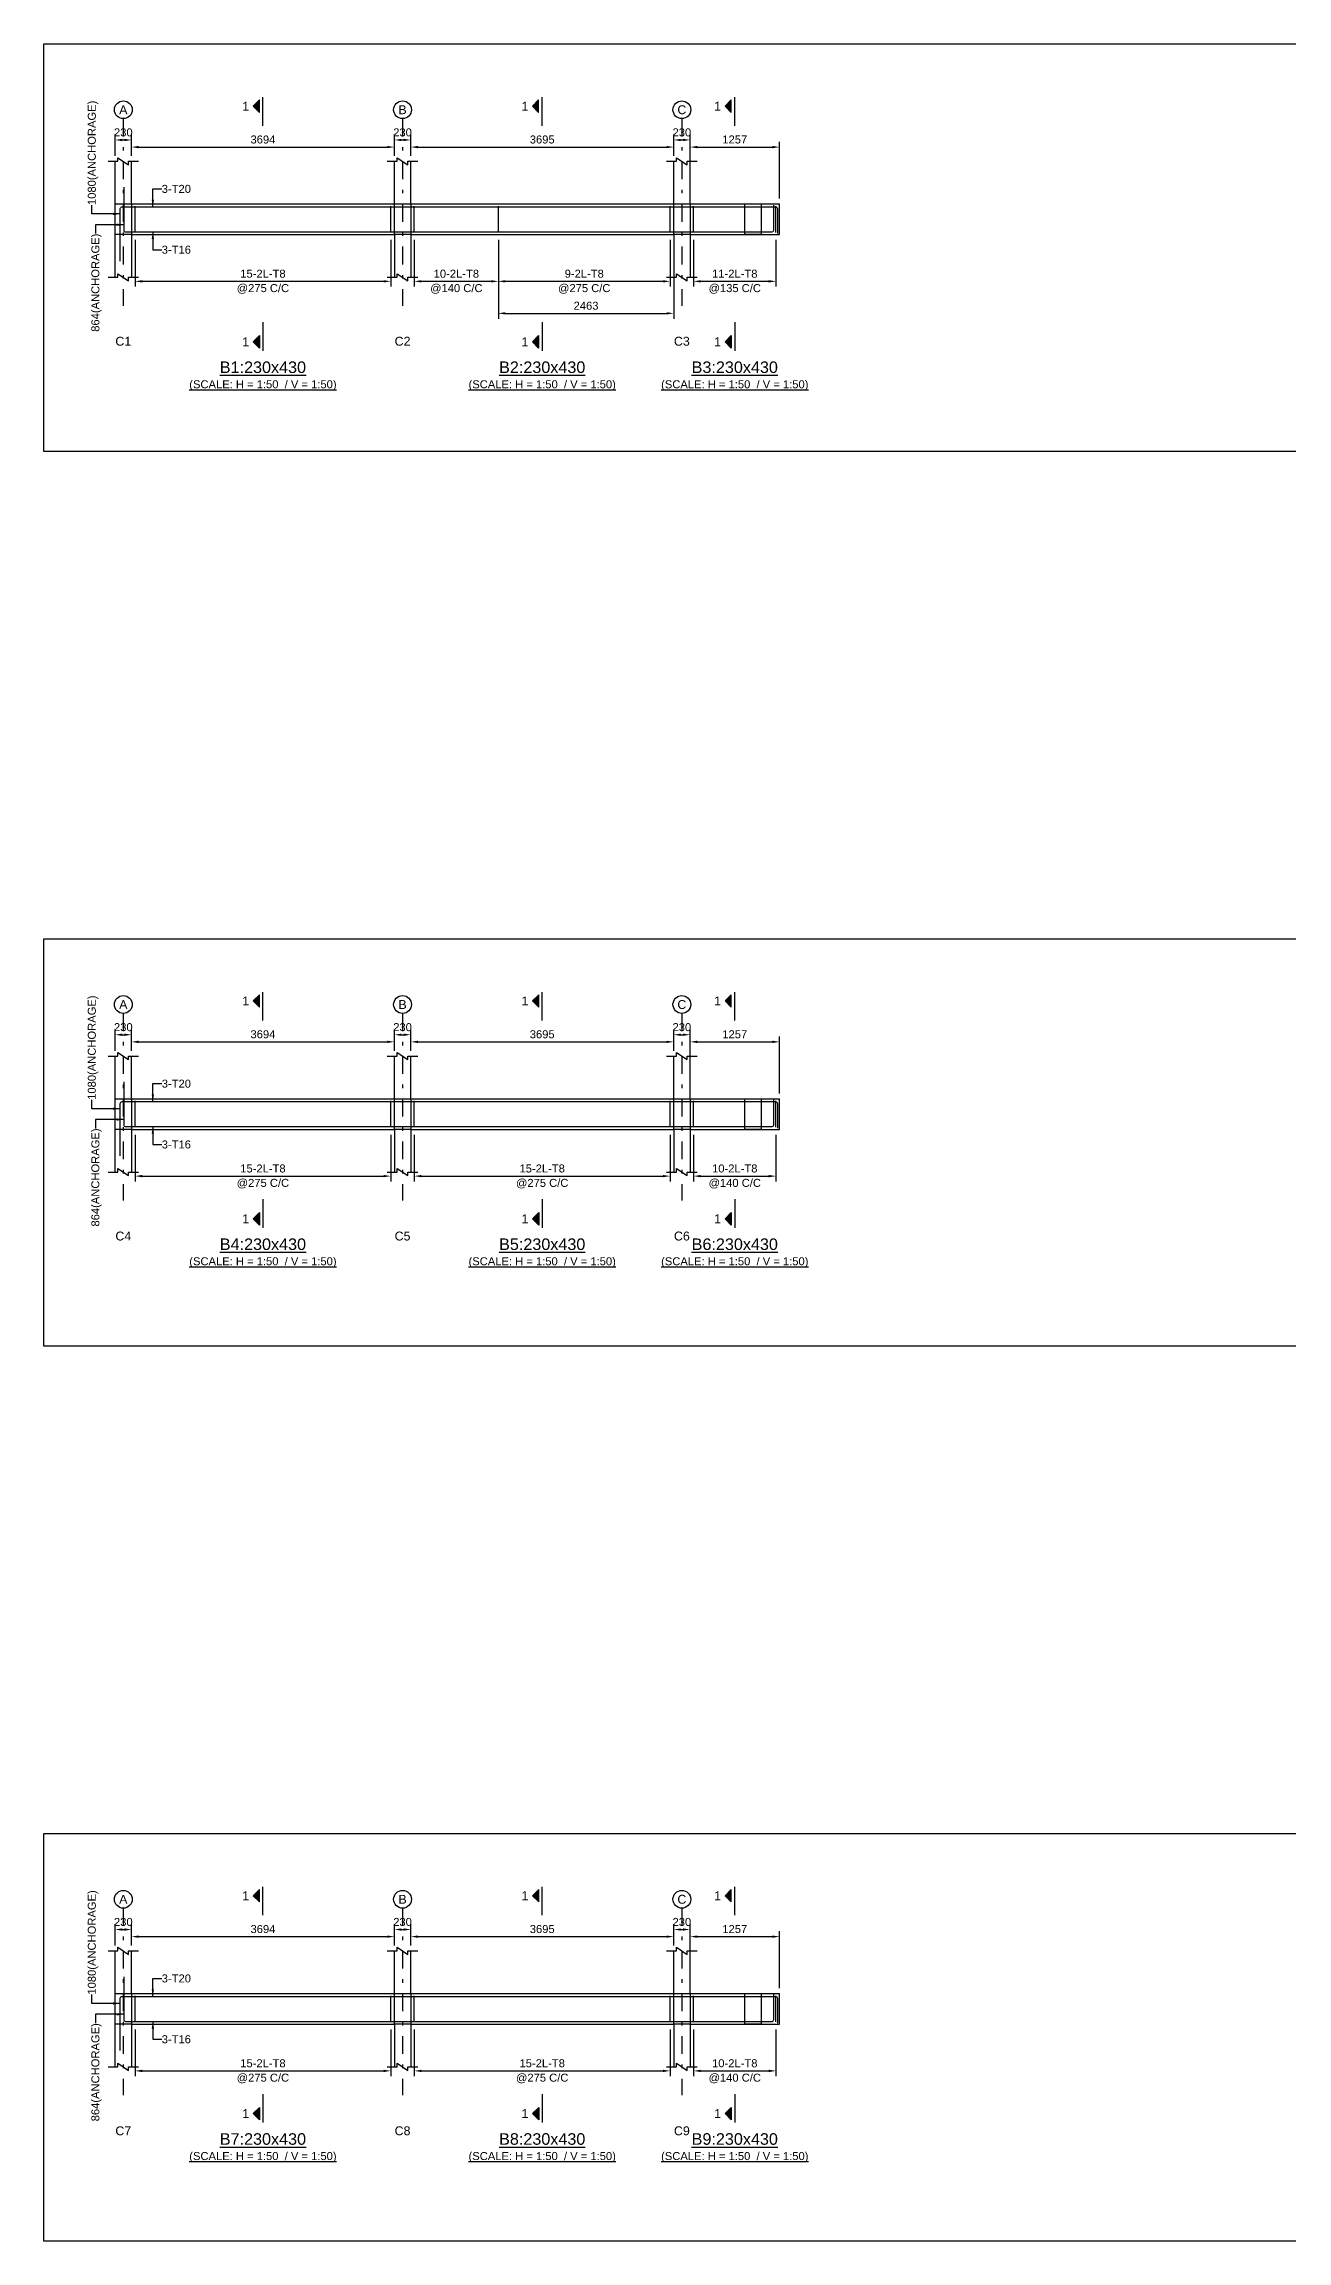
# Model space of a CAD drawing. Header units: inches. Extents: x -2000 to 93976, y -209440 to 3300.
# Drawn here: x -2000 to 32936, y -58480 to 3300 of the extents above; entities that cross this region are included whole.
import ezdxf
from ezdxf.enums import TextEntityAlignment as Align

# ---------------------------------------------------------------- set-up
doc = ezdxf.new("R2010")
doc.units = ezdxf.units.IN
doc.header["$LTSCALE"] = 1000
doc.header["$MEASUREMENT"] = 0
doc.linetypes.add('SCCenter', pattern=[1.2, 0.5, -0.3, 0.1, -0.3])
doc.linetypes.add('SCHidden', pattern=[0.2, 0.1, -0.1])
for name, color, linetype in [('Concrete Line', 2, 'Continuous'), ('Cut Line', 31, 'Continuous'), ('Dimension', 31, 'Continuous'), ('Grid', 8, 'Continuous'), ('Labels', 4, 'Continuous'), ('Labels_Support', 4, 'Continuous'), ('Link', 225, 'Continuous'), ('Reinforcement', 4, 'Continuous'), ('Schedule Border', 60, 'Continuous'), ('Section Mark', 5, 'Continuous'), ('Solid', 25, 'Continuous'), ('Text', 31, 'Continuous'), ('Text_Scale', 31, 'Continuous')]:
    doc.layers.add(name, color=color, linetype=linetype)
doc.styles.add('SC-SansSerif', font='SansSerif')
doc.styles.get("Standard").update_dxf_attribs({"font": 'txt.shx'})
doc.dimstyles.new('SCBBSDimStyl', dxfattribs={"dimtxt": 225, "dimasz": 200, "dimexe": 150, "dimexo": 150, "dimgap": 100, "dimtad": 1, "dimtoh": 1, "dimdec": 0, "dimzin": 0, "dimdsep": 46, "dimtxsty": 'SC-SansSerif', "dimcen": 0.09, "dimclrd": 8, "dimclre": 8, "dimclrt": 31, "dimadec": 0, "dimazin": 0, "dimtfac": 1, "dimtdec": 0, "dimtix": 1, "dimtofl": 0, "dimtmove": 0, "dimatfit": 3, "dimfxl": 1, "dimtolj": 1, "dimtzin": 0, "dimarcsym": 0})
doc.dimstyles.get("Standard").update_dxf_attribs({"dimtxt": 0.18, "dimasz": 200, "dimexe": 0.18, "dimexo": 0.0625, "dimgap": 0.09, "dimtad": 0, "dimtih": 1, "dimtoh": 1, "dimdec": 4, "dimzin": 0, "dimdsep": 46, "dimtxsty": 'Standard', "dimcen": 0.09, "dimadec": 0, "dimazin": 0, "dimtfac": 1, "dimtdec": 4, "dimtofl": 0, "dimtmove": 0, "dimatfit": 3, "dimfxl": 1, "dimtolj": 1, "dimtzin": 0, "dimarcsym": 0})

# ---------------------------------------------------------------- blocks, each defined once
blk = doc.blocks.new('*D0')
at = {"color": 8, "linetype": 'ByBlock', "lineweight": -2}
for p, q in [((560, -2210), (560, -3525)), ((7748, -2210), (7748, -3525)), ((760, -3375), (7548, -3375))]:
    blk.add_line(p, q, dxfattribs=at)
at = {"color": 8}
for points in [[(560, -3375), (760, -3342), (760, -3408)], [(7748, -3375), (7548, -3408), (7548, -3342)]]:
    blk.add_solid(points, dxfattribs=at)
at = {"layer": 'DEFPOINTS', "color": 31}
for p in [(560, -2060), (7748, -2060), (560, -3375)]:
    blk.add_point(p, dxfattribs=at)
at = {"color": 31, "char_height": 225, "attachment_point": 5, "style": 'SC-SansSerif'}
for s, insert in [('\\A1;15-2L-T8', (4154, -3162)), ('\\A1;@275 C/C', (4154, -3588))]:
    blk.add_mtext(s, dxfattribs=dict(at, insert=insert))
blk = doc.blocks.new('*D1')
at = {"color": 8, "linetype": 'ByBlock', "lineweight": -2}
for p, q in [((8408, -2210), (8408, -3525)), ((10771, -2210), (10771, -3525)), ((8608, -3375), (10571, -3375))]:
    blk.add_line(p, q, dxfattribs=at)
at = {"color": 8}
for points in [[(8408, -3375), (8608, -3342), (8608, -3408)], [(10771, -3375), (10571, -3408), (10571, -3342)]]:
    blk.add_solid(points, dxfattribs=at)
at = {"layer": 'DEFPOINTS', "color": 31}
for p in [(8408, -2060), (10771, -2060), (8408, -3375)]:
    blk.add_point(p, dxfattribs=at)
at = {"color": 31, "char_height": 225, "attachment_point": 5, "style": 'SC-SansSerif'}
for s, insert in [('\\A1;10-2L-T8', (9590, -3162)), ('\\A1;@140 C/C', (9590, -3588))]:
    blk.add_mtext(s, dxfattribs=dict(at, insert=insert))
blk = doc.blocks.new('*D2')
at = {"color": 8, "linetype": 'ByBlock', "lineweight": -2}
for p, q in [((10771, -2210), (10771, -3525)), ((15598, -2210), (15598, -3525)), ((10971, -3375), (15398, -3375))]:
    blk.add_line(p, q, dxfattribs=at)
at = {"color": 8}
for points in [[(10771, -3375), (10971, -3342), (10971, -3408)], [(15598, -3375), (15398, -3408), (15398, -3342)]]:
    blk.add_solid(points, dxfattribs=at)
at = {"layer": 'DEFPOINTS', "color": 31}
for p in [(10771, -2060), (15598, -2060), (10771, -3375)]:
    blk.add_point(p, dxfattribs=at)
at = {"color": 31, "char_height": 225, "attachment_point": 5, "style": 'SC-SansSerif'}
for s, insert in [('\\A1;9-2L-T8', (13185, -3162)), ('\\A1;@275 C/C', (13185, -3588))]:
    blk.add_mtext(s, dxfattribs=dict(at, insert=insert))
blk = doc.blocks.new('*D3')
at = {"color": 8, "linetype": 'ByBlock', "lineweight": -2}
for p, q in [((10771, -2210), (10771, -4425)), ((15698, -2210), (15698, -4425)), ((10971, -4275), (15498, -4275))]:
    blk.add_line(p, q, dxfattribs=at)
at = {"color": 8}
for points in [[(10771, -4275), (10971, -4242), (10971, -4308)], [(15698, -4275), (15498, -4308), (15498, -4242)]]:
    blk.add_solid(points, dxfattribs=at)
at = {"layer": 'DEFPOINTS', "color": 31}
for p in [(10771, -2060), (15698, -2060), (10771, -4275)]:
    blk.add_point(p, dxfattribs=at)
at = {"color": 31, "insert": (13235, -4062), "char_height": 225, "attachment_point": 5, "style": 'SC-SansSerif'}
blk.add_mtext('\\A1;2463', dxfattribs=at)
blk = doc.blocks.new('*D4')
at = {"color": 8, "linetype": 'ByBlock', "lineweight": -2}
for p, q in [((16258, -2210), (16258, -3525)), ((18572, -2210), (18572, -3525)), ((16458, -3375), (18372, -3375))]:
    blk.add_line(p, q, dxfattribs=at)
at = {"color": 8}
for points in [[(16258, -3375), (16458, -3342), (16458, -3408)], [(18572, -3375), (18372, -3408), (18372, -3342)]]:
    blk.add_solid(points, dxfattribs=at)
at = {"layer": 'DEFPOINTS', "color": 31}
for p in [(16258, -2060), (18572, -2060), (16258, -3375)]:
    blk.add_point(p, dxfattribs=at)
at = {"color": 31, "char_height": 225, "attachment_point": 5, "style": 'SC-SansSerif'}
for s, insert in [('\\A1;11-2L-T8', (17415, -3162)), ('\\A1;@135 C/C', (17415, -3588))]:
    blk.add_mtext(s, dxfattribs=dict(at, insert=insert))
blk = doc.blocks.new('*D11')
at = {"color": 8, "linetype": 'ByBlock', "lineweight": -2}
for p, q in [((460, 150), (460, 550)), ((660, 400), (7648, 400)), ((7848, 150), (7848, 550))]:
    blk.add_line(p, q, dxfattribs=at)
at = {"color": 8}
for points in [[(460, 400), (660, 433), (660, 367)], [(7848, 400), (7648, 367), (7648, 433)]]:
    blk.add_solid(points, dxfattribs=at)
at = {"layer": 'DEFPOINTS', "color": 31}
for p in [(460, 400), (460, 0), (7848, 0)]:
    blk.add_point(p, dxfattribs=at)
at = {"color": 31, "insert": (4154, 612), "char_height": 225, "attachment_point": 5, "style": 'SC-SansSerif'}
blk.add_mtext('\\A1;3694', dxfattribs=at)
blk = doc.blocks.new('*D12')
at = {"color": 8, "linetype": 'ByBlock', "lineweight": -2}
for p, q in [((8308, 150), (8308, 550)), ((8508, 400), (15498, 400)), ((15698, 150), (15698, 550))]:
    blk.add_line(p, q, dxfattribs=at)
at = {"color": 8}
for points in [[(8308, 400), (8508, 433), (8508, 367)], [(15698, 400), (15498, 367), (15498, 433)]]:
    blk.add_solid(points, dxfattribs=at)
at = {"layer": 'DEFPOINTS', "color": 31}
for p in [(8308, 400), (8308, 0), (15698, 0)]:
    blk.add_point(p, dxfattribs=at)
at = {"color": 31, "insert": (12003, 612), "char_height": 225, "attachment_point": 5, "style": 'SC-SansSerif'}
blk.add_mtext('\\A1;3695', dxfattribs=at)
blk = doc.blocks.new('*D13')
at = {"color": 8, "linetype": 'ByBlock', "lineweight": -2}
for p, q in [((16158, 150), (16158, 550)), ((16358, 400), (18472, 400)), ((18672, -1050), (18672, 550))]:
    blk.add_line(p, q, dxfattribs=at)
at = {"color": 8}
for points in [[(16158, 400), (16358, 433), (16358, 367)], [(18672, 400), (18472, 367), (18472, 433)]]:
    blk.add_solid(points, dxfattribs=at)
at = {"layer": 'DEFPOINTS', "color": 31}
for p in [(16158, 400), (16158, 0), (18672, -1200)]:
    blk.add_point(p, dxfattribs=at)
at = {"color": 31, "insert": (17415, 612), "char_height": 225, "attachment_point": 5, "style": 'SC-SansSerif'}
blk.add_mtext('\\A1;1257', dxfattribs=at)
blk = doc.blocks.new('*D14')
at = {"color": 8, "linetype": 'ByBlock', "lineweight": -2}
for p, q in [((0, 150), (0, 750)), ((460, 150), (460, 750)), ((200, 600), (260, 600))]:
    blk.add_line(p, q, dxfattribs=at)
at = {"color": 8}
for points in [[(0, 600), (200, 633), (200, 567)], [(460, 600), (260, 567), (260, 633)]]:
    blk.add_solid(points, dxfattribs=at)
at = {"layer": 'DEFPOINTS', "color": 31}
for p in [(0, 600), (0, 0), (460, 0)]:
    blk.add_point(p, dxfattribs=at)
at = {"color": 31, "insert": (230, 812), "char_height": 225, "attachment_point": 5, "style": 'SC-SansSerif'}
blk.add_mtext('\\A1;230', dxfattribs=at)
blk = doc.blocks.new('*D15')
at = {"color": 8, "linetype": 'ByBlock', "lineweight": -2}
for p, q in [((7848, 150), (7848, 750)), ((8308, 150), (8308, 750)), ((8048, 600), (8108, 600))]:
    blk.add_line(p, q, dxfattribs=at)
at = {"color": 8}
for points in [[(7848, 600), (8048, 633), (8048, 567)], [(8308, 600), (8108, 567), (8108, 633)]]:
    blk.add_solid(points, dxfattribs=at)
at = {"layer": 'DEFPOINTS', "color": 31}
for p in [(7848, 600), (7848, 0), (8308, 0)]:
    blk.add_point(p, dxfattribs=at)
at = {"color": 31, "insert": (8078, 812), "char_height": 225, "attachment_point": 5, "style": 'SC-SansSerif'}
blk.add_mtext('\\A1;230', dxfattribs=at)
blk = doc.blocks.new('*D16')
at = {"color": 8, "linetype": 'ByBlock', "lineweight": -2}
for p, q in [((15698, 150), (15698, 750)), ((16158, -1050), (16158, 750)), ((15898, 600), (15958, 600))]:
    blk.add_line(p, q, dxfattribs=at)
at = {"color": 8}
for points in [[(15698, 600), (15898, 633), (15898, 567)], [(16158, 600), (15958, 567), (15958, 633)]]:
    blk.add_solid(points, dxfattribs=at)
at = {"layer": 'DEFPOINTS', "color": 31}
for p in [(15698, 600), (15698, 0), (16158, -1200)]:
    blk.add_point(p, dxfattribs=at)
at = {"color": 31, "insert": (15928, 812), "char_height": 225, "attachment_point": 5, "style": 'SC-SansSerif'}
blk.add_mtext('\\A1;230', dxfattribs=at)
blk = doc.blocks.new('*D17')
at = {"color": 8, "linetype": 'ByBlock', "lineweight": -2}
for p, q in [((560, -27370), (560, -28685)), ((7748, -27370), (7748, -28685)), ((760, -28535), (7548, -28535))]:
    blk.add_line(p, q, dxfattribs=at)
at = {"color": 8}
for points in [[(560, -28535), (760, -28502), (760, -28568)], [(7748, -28535), (7548, -28568), (7548, -28502)]]:
    blk.add_solid(points, dxfattribs=at)
at = {"layer": 'DEFPOINTS', "color": 31}
for p in [(560, -27220), (7748, -27220), (560, -28535)]:
    blk.add_point(p, dxfattribs=at)
at = {"color": 31, "char_height": 225, "attachment_point": 5, "style": 'SC-SansSerif'}
for s, insert in [('\\A1;15-2L-T8', (4154, -28322)), ('\\A1;@275 C/C', (4154, -28748))]:
    blk.add_mtext(s, dxfattribs=dict(at, insert=insert))
blk = doc.blocks.new('*D18')
at = {"color": 8, "linetype": 'ByBlock', "lineweight": -2}
for p, q in [((8408, -27370), (8408, -28685)), ((15598, -27370), (15598, -28685)), ((8608, -28535), (15398, -28535))]:
    blk.add_line(p, q, dxfattribs=at)
at = {"color": 8}
for points in [[(8408, -28535), (8608, -28502), (8608, -28568)], [(15598, -28535), (15398, -28568), (15398, -28502)]]:
    blk.add_solid(points, dxfattribs=at)
at = {"layer": 'DEFPOINTS', "color": 31}
for p in [(8408, -27220), (15598, -27220), (8408, -28535)]:
    blk.add_point(p, dxfattribs=at)
at = {"color": 31, "char_height": 225, "attachment_point": 5, "style": 'SC-SansSerif'}
for s, insert in [('\\A1;15-2L-T8', (12003, -28322)), ('\\A1;@275 C/C', (12003, -28748))]:
    blk.add_mtext(s, dxfattribs=dict(at, insert=insert))
blk = doc.blocks.new('*D19')
at = {"color": 8, "linetype": 'ByBlock', "lineweight": -2}
for p, q in [((16258, -27370), (16258, -28685)), ((18572, -27370), (18572, -28685)), ((16458, -28535), (18372, -28535))]:
    blk.add_line(p, q, dxfattribs=at)
at = {"color": 8}
for points in [[(16258, -28535), (16458, -28502), (16458, -28568)], [(18572, -28535), (18372, -28568), (18372, -28502)]]:
    blk.add_solid(points, dxfattribs=at)
at = {"layer": 'DEFPOINTS', "color": 31}
for p in [(16258, -27220), (18572, -27220), (16258, -28535)]:
    blk.add_point(p, dxfattribs=at)
at = {"color": 31, "char_height": 225, "attachment_point": 5, "style": 'SC-SansSerif'}
for s, insert in [('\\A1;10-2L-T8', (17415, -28322)), ('\\A1;@140 C/C', (17415, -28748))]:
    blk.add_mtext(s, dxfattribs=dict(at, insert=insert))
blk = doc.blocks.new('*D26')
at = {"color": 8, "linetype": 'ByBlock', "lineweight": -2}
for p, q in [((460, -25010), (460, -24610)), ((7848, -25010), (7848, -24610)), ((660, -24760), (7648, -24760))]:
    blk.add_line(p, q, dxfattribs=at)
at = {"color": 8}
for points in [[(460, -24760), (660, -24727), (660, -24793)], [(7848, -24760), (7648, -24793), (7648, -24727)]]:
    blk.add_solid(points, dxfattribs=at)
at = {"layer": 'DEFPOINTS', "color": 31}
for p in [(460, -24760), (460, -25160), (7848, -25160)]:
    blk.add_point(p, dxfattribs=at)
at = {"color": 31, "insert": (4154, -24548), "char_height": 225, "attachment_point": 5, "style": 'SC-SansSerif'}
blk.add_mtext('\\A1;3694', dxfattribs=at)
blk = doc.blocks.new('*D27')
at = {"color": 8, "linetype": 'ByBlock', "lineweight": -2}
for p, q in [((8308, -25010), (8308, -24610)), ((15698, -25010), (15698, -24610)), ((8508, -24760), (15498, -24760))]:
    blk.add_line(p, q, dxfattribs=at)
at = {"color": 8}
for points in [[(8308, -24760), (8508, -24727), (8508, -24793)], [(15698, -24760), (15498, -24793), (15498, -24727)]]:
    blk.add_solid(points, dxfattribs=at)
at = {"layer": 'DEFPOINTS', "color": 31}
for p in [(8308, -24760), (8308, -25160), (15698, -25160)]:
    blk.add_point(p, dxfattribs=at)
at = {"color": 31, "insert": (12003, -24548), "char_height": 225, "attachment_point": 5, "style": 'SC-SansSerif'}
blk.add_mtext('\\A1;3695', dxfattribs=at)
blk = doc.blocks.new('*D28')
at = {"color": 8, "linetype": 'ByBlock', "lineweight": -2}
for p, q in [((16158, -25010), (16158, -24610)), ((18672, -26210), (18672, -24610)), ((16358, -24760), (18472, -24760))]:
    blk.add_line(p, q, dxfattribs=at)
at = {"color": 8}
for points in [[(16158, -24760), (16358, -24727), (16358, -24793)], [(18672, -24760), (18472, -24793), (18472, -24727)]]:
    blk.add_solid(points, dxfattribs=at)
at = {"layer": 'DEFPOINTS', "color": 31}
for p in [(16158, -24760), (16158, -25160), (18672, -26360)]:
    blk.add_point(p, dxfattribs=at)
at = {"color": 31, "insert": (17415, -24548), "char_height": 225, "attachment_point": 5, "style": 'SC-SansSerif'}
blk.add_mtext('\\A1;1257', dxfattribs=at)
blk = doc.blocks.new('*D29')
at = {"color": 8, "linetype": 'ByBlock', "lineweight": -2}
for p, q in [((0, -25010), (0, -24410)), ((200, -24560), (260, -24560)), ((460, -25010), (460, -24410))]:
    blk.add_line(p, q, dxfattribs=at)
at = {"color": 8}
for points in [[(0, -24560), (200, -24527), (200, -24593)], [(460, -24560), (260, -24593), (260, -24527)]]:
    blk.add_solid(points, dxfattribs=at)
at = {"layer": 'DEFPOINTS', "color": 31}
for p in [(0, -24560), (0, -25160), (460, -25160)]:
    blk.add_point(p, dxfattribs=at)
at = {"color": 31, "insert": (230, -24348), "char_height": 225, "attachment_point": 5, "style": 'SC-SansSerif'}
blk.add_mtext('\\A1;230', dxfattribs=at)
blk = doc.blocks.new('*D30')
at = {"color": 8, "linetype": 'ByBlock', "lineweight": -2}
for p, q in [((7848, -25010), (7848, -24410)), ((8048, -24560), (8108, -24560)), ((8308, -25010), (8308, -24410))]:
    blk.add_line(p, q, dxfattribs=at)
at = {"color": 8}
for points in [[(7848, -24560), (8048, -24527), (8048, -24593)], [(8308, -24560), (8108, -24593), (8108, -24527)]]:
    blk.add_solid(points, dxfattribs=at)
at = {"layer": 'DEFPOINTS', "color": 31}
for p in [(7848, -24560), (7848, -25160), (8308, -25160)]:
    blk.add_point(p, dxfattribs=at)
at = {"color": 31, "insert": (8078, -24348), "char_height": 225, "attachment_point": 5, "style": 'SC-SansSerif'}
blk.add_mtext('\\A1;230', dxfattribs=at)
blk = doc.blocks.new('*D31')
at = {"color": 8, "linetype": 'ByBlock', "lineweight": -2}
for p, q in [((15698, -25010), (15698, -24410)), ((15898, -24560), (15958, -24560)), ((16158, -26210), (16158, -24410))]:
    blk.add_line(p, q, dxfattribs=at)
at = {"color": 8}
for points in [[(15698, -24560), (15898, -24527), (15898, -24593)], [(16158, -24560), (15958, -24593), (15958, -24527)]]:
    blk.add_solid(points, dxfattribs=at)
at = {"layer": 'DEFPOINTS', "color": 31}
for p in [(15698, -24560), (15698, -25160), (16158, -26360)]:
    blk.add_point(p, dxfattribs=at)
at = {"color": 31, "insert": (15928, -24348), "char_height": 225, "attachment_point": 5, "style": 'SC-SansSerif'}
blk.add_mtext('\\A1;230', dxfattribs=at)
blk = doc.blocks.new('*D32')
at = {"color": 8, "linetype": 'ByBlock', "lineweight": -2}
for p, q in [((560, -52530), (560, -53845)), ((7748, -52530), (7748, -53845)), ((760, -53695), (7548, -53695))]:
    blk.add_line(p, q, dxfattribs=at)
at = {"color": 8}
for points in [[(560, -53695), (760, -53662), (760, -53728)], [(7748, -53695), (7548, -53728), (7548, -53662)]]:
    blk.add_solid(points, dxfattribs=at)
at = {"layer": 'DEFPOINTS', "color": 31}
for p in [(560, -52380), (7748, -52380), (560, -53695)]:
    blk.add_point(p, dxfattribs=at)
at = {"color": 31, "char_height": 225, "attachment_point": 5, "style": 'SC-SansSerif'}
for s, insert in [('\\A1;15-2L-T8', (4154, -53482)), ('\\A1;@275 C/C', (4154, -53908))]:
    blk.add_mtext(s, dxfattribs=dict(at, insert=insert))
blk = doc.blocks.new('*D33')
at = {"color": 8, "linetype": 'ByBlock', "lineweight": -2}
for p, q in [((8408, -52530), (8408, -53845)), ((15598, -52530), (15598, -53845)), ((8608, -53695), (15398, -53695))]:
    blk.add_line(p, q, dxfattribs=at)
at = {"color": 8}
for points in [[(8408, -53695), (8608, -53662), (8608, -53728)], [(15598, -53695), (15398, -53728), (15398, -53662)]]:
    blk.add_solid(points, dxfattribs=at)
at = {"layer": 'DEFPOINTS', "color": 31}
for p in [(8408, -52380), (15598, -52380), (8408, -53695)]:
    blk.add_point(p, dxfattribs=at)
at = {"color": 31, "char_height": 225, "attachment_point": 5, "style": 'SC-SansSerif'}
for s, insert in [('\\A1;15-2L-T8', (12003, -53482)), ('\\A1;@275 C/C', (12003, -53908))]:
    blk.add_mtext(s, dxfattribs=dict(at, insert=insert))
blk = doc.blocks.new('*D34')
at = {"color": 8, "linetype": 'ByBlock', "lineweight": -2}
for p, q in [((16258, -52530), (16258, -53845)), ((18572, -52530), (18572, -53845)), ((16458, -53695), (18372, -53695))]:
    blk.add_line(p, q, dxfattribs=at)
at = {"color": 8}
for points in [[(16258, -53695), (16458, -53662), (16458, -53728)], [(18572, -53695), (18372, -53728), (18372, -53662)]]:
    blk.add_solid(points, dxfattribs=at)
at = {"layer": 'DEFPOINTS', "color": 31}
for p in [(16258, -52380), (18572, -52380), (16258, -53695)]:
    blk.add_point(p, dxfattribs=at)
at = {"color": 31, "char_height": 225, "attachment_point": 5, "style": 'SC-SansSerif'}
for s, insert in [('\\A1;10-2L-T8', (17415, -53482)), ('\\A1;@140 C/C', (17415, -53908))]:
    blk.add_mtext(s, dxfattribs=dict(at, insert=insert))
blk = doc.blocks.new('*D41')
at = {"color": 8, "linetype": 'ByBlock', "lineweight": -2}
for p, q in [((460, -50170), (460, -49770)), ((660, -49920), (7648, -49920)), ((7848, -50170), (7848, -49770))]:
    blk.add_line(p, q, dxfattribs=at)
at = {"color": 8}
for points in [[(460, -49920), (660, -49887), (660, -49953)], [(7848, -49920), (7648, -49953), (7648, -49887)]]:
    blk.add_solid(points, dxfattribs=at)
at = {"layer": 'DEFPOINTS', "color": 31}
for p in [(460, -49920), (460, -50320), (7848, -50320)]:
    blk.add_point(p, dxfattribs=at)
at = {"color": 31, "insert": (4154, -49708), "char_height": 225, "attachment_point": 5, "style": 'SC-SansSerif'}
blk.add_mtext('\\A1;3694', dxfattribs=at)
blk = doc.blocks.new('*D42')
at = {"color": 8, "linetype": 'ByBlock', "lineweight": -2}
for p, q in [((8308, -50170), (8308, -49770)), ((8508, -49920), (15498, -49920)), ((15698, -50170), (15698, -49770))]:
    blk.add_line(p, q, dxfattribs=at)
at = {"color": 8}
for points in [[(8308, -49920), (8508, -49887), (8508, -49953)], [(15698, -49920), (15498, -49953), (15498, -49887)]]:
    blk.add_solid(points, dxfattribs=at)
at = {"layer": 'DEFPOINTS', "color": 31}
for p in [(8308, -49920), (8308, -50320), (15698, -50320)]:
    blk.add_point(p, dxfattribs=at)
at = {"color": 31, "insert": (12003, -49708), "char_height": 225, "attachment_point": 5, "style": 'SC-SansSerif'}
blk.add_mtext('\\A1;3695', dxfattribs=at)
blk = doc.blocks.new('*D43')
at = {"color": 8, "linetype": 'ByBlock', "lineweight": -2}
for p, q in [((16158, -50170), (16158, -49770)), ((16358, -49920), (18472, -49920)), ((18672, -51370), (18672, -49770))]:
    blk.add_line(p, q, dxfattribs=at)
at = {"color": 8}
for points in [[(16158, -49920), (16358, -49887), (16358, -49953)], [(18672, -49920), (18472, -49953), (18472, -49887)]]:
    blk.add_solid(points, dxfattribs=at)
at = {"layer": 'DEFPOINTS', "color": 31}
for p in [(16158, -49920), (16158, -50320), (18672, -51520)]:
    blk.add_point(p, dxfattribs=at)
at = {"color": 31, "insert": (17415, -49708), "char_height": 225, "attachment_point": 5, "style": 'SC-SansSerif'}
blk.add_mtext('\\A1;1257', dxfattribs=at)
blk = doc.blocks.new('*D44')
at = {"color": 8, "linetype": 'ByBlock', "lineweight": -2}
for p, q in [((0, -50170), (0, -49570)), ((200, -49720), (260, -49720)), ((460, -50170), (460, -49570))]:
    blk.add_line(p, q, dxfattribs=at)
at = {"color": 8}
for points in [[(0, -49720), (200, -49687), (200, -49753)], [(460, -49720), (260, -49753), (260, -49687)]]:
    blk.add_solid(points, dxfattribs=at)
at = {"layer": 'DEFPOINTS', "color": 31}
for p in [(0, -49720), (0, -50320), (460, -50320)]:
    blk.add_point(p, dxfattribs=at)
at = {"color": 31, "insert": (230, -49508), "char_height": 225, "attachment_point": 5, "style": 'SC-SansSerif'}
blk.add_mtext('\\A1;230', dxfattribs=at)
blk = doc.blocks.new('*D45')
at = {"color": 8, "linetype": 'ByBlock', "lineweight": -2}
for p, q in [((7848, -50170), (7848, -49570)), ((8048, -49720), (8108, -49720)), ((8308, -50170), (8308, -49570))]:
    blk.add_line(p, q, dxfattribs=at)
at = {"color": 8}
for points in [[(7848, -49720), (8048, -49687), (8048, -49753)], [(8308, -49720), (8108, -49753), (8108, -49687)]]:
    blk.add_solid(points, dxfattribs=at)
at = {"layer": 'DEFPOINTS', "color": 31}
for p in [(7848, -49720), (7848, -50320), (8308, -50320)]:
    blk.add_point(p, dxfattribs=at)
at = {"color": 31, "insert": (8078, -49508), "char_height": 225, "attachment_point": 5, "style": 'SC-SansSerif'}
blk.add_mtext('\\A1;230', dxfattribs=at)
blk = doc.blocks.new('*D46')
at = {"color": 8, "linetype": 'ByBlock', "lineweight": -2}
for p, q in [((15698, -50170), (15698, -49570)), ((15898, -49720), (15958, -49720)), ((16158, -51370), (16158, -49570))]:
    blk.add_line(p, q, dxfattribs=at)
at = {"color": 8}
for points in [[(15698, -49720), (15898, -49687), (15898, -49753)], [(16158, -49720), (15958, -49753), (15958, -49687)]]:
    blk.add_solid(points, dxfattribs=at)
at = {"layer": 'DEFPOINTS', "color": 31}
for p in [(15698, -49720), (15698, -50320), (16158, -51520)]:
    blk.add_point(p, dxfattribs=at)
at = {"color": 31, "insert": (15928, -49508), "char_height": 225, "attachment_point": 5, "style": 'SC-SansSerif'}
blk.add_mtext('\\A1;230', dxfattribs=at)

msp = doc.modelspace()

# ---------------------------------------------------------------- hatches: boundary and pattern name
at = {"layer": 'Solid'}
for points in [[(4054, 1725), (3879, 1550), (4054, 1375), (4054, 1725)], [(11903, 1725), (11728, 1550), (11903, 1375), (11903, 1725)], [(17315.5, 1725), (17140.5, 1550), (17315.5, 1375), (17315.5, 1725)], [(4054, -5250), (3879, -5075), (4054, -4900), (4054, -5250)], [(11903, -5250), (11728, -5075), (11903, -4900), (11903, -5250)], [(17315.5, -5250), (17140.5, -5075), (17315.5, -4900), (17315.5, -5250)], [(4054, -23435), (3879, -23610), (4054, -23785), (4054, -23435)], [(11903.5, -23435), (11728.5, -23610), (11903.5, -23785), (11903.5, -23435)], [(17315.5, -23435), (17140.5, -23610), (17315.5, -23785), (17315.5, -23435)], [(4054, -29910), (3879, -29735), (4054, -29560), (4054, -29910)], [(11903.5, -29910), (11728.5, -29735), (11903.5, -29560), (11903.5, -29910)], [(17315.5, -29910), (17140.5, -29735), (17315.5, -29560), (17315.5, -29910)], [(4054, -48595), (3879, -48770), (4054, -48945), (4054, -48595)], [(11903.5, -48595), (11728.5, -48770), (11903.5, -48945), (11903.5, -48595)], [(17315.5, -48595), (17140.5, -48770), (17315.5, -48945), (17315.5, -48595)], [(4054, -55070), (3879, -54895), (4054, -54720), (4054, -55070)], [(11903.5, -55070), (11728.5, -54895), (11903.5, -54720), (11903.5, -55070)], [(17315.5, -55070), (17140.5, -54895), (17315.5, -54720), (17315.5, -55070)]]:
    msp.add_hatch(color=256, dxfattribs=at).paths.add_polyline_path(points, flags=0)

# ---------------------------------------------------------------- linework, layer by layer
at = {"layer": 'Concrete Line'}
for p, q in [((0, -3260), (0, 0)), ((460, -1200), (460, 0)), ((7848, -1200), (7848, 0)), ((8308, -1200), (8308, 0)), ((15698, -1200), (15698, 0)), ((16158, -1200), (16158, 0)), ((18672, -2060), (18672, -1200)), ((460, -2060), (460, -3260)), ((7848, -2060), (7848, -3260)), ((8308, -2060), (8308, -3260)), ((15698, -2060), (15698, -3260)), ((16158, -2060), (16158, -3260)), ((0, -28420), (0, -25160)), ((460, -26360), (460, -25160)), ((7848, -26360), (7848, -25160)), ((8308, -26360), (8308, -25160)), ((15698, -26360), (15698, -25160)), ((16158, -26360), (16158, -25160)), ((18672, -27220), (18672, -26360)), ((460, -27220), (460, -28420)), ((7848, -27220), (7848, -28420)), ((8308, -27220), (8308, -28420)), ((15698, -27220), (15698, -28420)), ((16158, -27220), (16158, -28420)), ((0, -53580), (0, -50320)), ((460, -51520), (460, -50320)), ((7848, -51520), (7848, -50320)), ((8308, -51520), (8308, -50320)), ((15698, -51520), (15698, -50320)), ((16158, -51520), (16158, -50320)), ((18672, -52380), (18672, -51520)), ((460, -52380), (460, -53580)), ((7848, -52380), (7848, -53580)), ((8308, -52380), (8308, -53580)), ((15698, -52380), (15698, -53580)), ((16158, -52380), (16158, -53580))]:
    msp.add_line(p, q, dxfattribs=at)
for points in [[(0, -1200), (460, -1200), (460, -1200), (460, -2060), (460, -2060), (0, -2060), (0, -2060), (0, -1200)], [(7848, -1200), (8308, -1200), (8308, -1200), (8308, -2060), (8308, -2060), (7848, -2060), (7848, -2060), (7848, -1200)], [(15698, -1200), (16158, -1200), (16158, -1200), (16158, -2060), (16158, -2060), (15698, -2060), (15698, -2060), (15698, -1200)], [(17698, -1200), (18158, -1200), (18158, -1200), (18158, -2060), (18158, -2060), (17698, -2060), (17698, -2060), (17698, -1200)], [(0, -26360), (460, -26360), (460, -26360), (460, -27220), (460, -27220), (0, -27220), (0, -27220), (0, -26360)], [(7848, -26360), (8308, -26360), (8308, -26360), (8308, -27220), (8308, -27220), (7848, -27220), (7848, -27220), (7848, -26360)], [(15698, -26360), (16158, -26360), (16158, -26360), (16158, -27220), (16158, -27220), (15698, -27220), (15698, -27220), (15698, -26360)], [(17698, -26360), (18158, -26360), (18158, -26360), (18158, -27220), (18158, -27220), (17698, -27220), (17698, -27220), (17698, -26360)], [(0, -51520), (460, -51520), (460, -51520), (460, -52380), (460, -52380), (0, -52380), (0, -52380), (0, -51520)], [(7848, -51520), (8308, -51520), (8308, -51520), (8308, -52380), (8308, -52380), (7848, -52380), (7848, -52380), (7848, -51520)], [(15698, -51520), (16158, -51520), (16158, -51520), (16158, -52380), (16158, -52380), (15698, -52380), (15698, -52380), (15698, -51520)], [(17698, -51520), (18158, -51520), (18158, -51520), (18158, -52380), (18158, -52380), (17698, -52380), (17698, -52380), (17698, -51520)]]:
    msp.add_lwpolyline(points, close=True, dxfattribs=at)
for points in [[(460, -1200), (7848, -1200)], [(8308, -1200), (15698, -1200)], [(16158, -1200), (18672, -1200)], [(460, -2060), (7848, -2060)], [(8308, -2060), (15698, -2060)], [(16158, -2060), (18672, -2060)], [(460, -26360), (7848, -26360)], [(8308, -26360), (15698, -26360)], [(16158, -26360), (18672, -26360)], [(460, -27220), (7848, -27220)], [(8308, -27220), (15698, -27220)], [(16158, -27220), (18672, -27220)], [(460, -51520), (7848, -51520)], [(8308, -51520), (15698, -51520)], [(16158, -51520), (18672, -51520)], [(460, -52380), (7848, -52380)], [(8308, -52380), (15698, -52380)], [(16158, -52380), (18672, -52380)]]:
    msp.add_lwpolyline(points, dxfattribs=at)
at = {"layer": 'Concrete Line', "linetype": 'SCHidden'}
for points in [[(0, -26360), (460, -26360), (460, -26360), (460, -27220), (460, -27220), (0, -27220), (0, -27220), (0, -26360)], [(7848, -26360), (8308, -26360), (8308, -26360), (8308, -27220), (8308, -27220), (7848, -27220), (7848, -27220), (7848, -26360)], [(15698, -26360), (16158, -26360), (16158, -26360), (16158, -27220), (16158, -27220), (15698, -27220), (15698, -27220), (15698, -26360)], [(17698, -26360), (18158, -26360), (18158, -26360), (18158, -27220), (18158, -27220), (17698, -27220), (17698, -27220), (17698, -26360)], [(0, -51520), (460, -51520), (460, -51520), (460, -52380), (460, -52380), (0, -52380), (0, -52380), (0, -51520)], [(7848, -51520), (8308, -51520), (8308, -51520), (8308, -52380), (8308, -52380), (7848, -52380), (7848, -52380), (7848, -51520)], [(15698, -51520), (16158, -51520), (16158, -51520), (16158, -52380), (16158, -52380), (15698, -52380), (15698, -52380), (15698, -51520)], [(17698, -51520), (18158, -51520), (18158, -51520), (18158, -52380), (18158, -52380), (17698, -52380), (17698, -52380), (17698, -51520)]]:
    msp.add_lwpolyline(points, close=True, dxfattribs=at)
at = {"layer": 'Cut Line'}
for points in [[(-200, 0), (80, 0), (80, 100), (380, -100), (380, 0), (660, 0)], [(7648, 0), (7928, 0), (7928, 100), (8228, -100), (8228, 0), (8508, 0)], [(15498, 0), (15778, 0), (15778, 100), (16078, -100), (16078, 0), (16358, 0)], [(-200, -3260), (80, -3260), (80, -3160), (380, -3360), (380, -3260), (660, -3260)], [(7648, -3260), (7928, -3260), (7928, -3160), (8228, -3360), (8228, -3260), (8508, -3260)], [(15498, -3260), (15778, -3260), (15778, -3160), (16078, -3360), (16078, -3260), (16358, -3260)], [(-200, -25160), (80, -25160), (80, -25060), (380, -25260), (380, -25160), (660, -25160)], [(7648, -25160), (7928, -25160), (7928, -25060), (8228, -25260), (8228, -25160), (8508, -25160)], [(15498, -25160), (15778, -25160), (15778, -25060), (16078, -25260), (16078, -25160), (16358, -25160)], [(-200, -28420), (80, -28420), (80, -28320), (380, -28520), (380, -28420), (660, -28420)], [(7648, -28420), (7928, -28420), (7928, -28320), (8228, -28520), (8228, -28420), (8508, -28420)], [(15498, -28420), (15778, -28420), (15778, -28320), (16078, -28520), (16078, -28420), (16358, -28420)], [(-200, -50320), (80, -50320), (80, -50220), (380, -50420), (380, -50320), (660, -50320)], [(7648, -50320), (7928, -50320), (7928, -50220), (8228, -50420), (8228, -50320), (8508, -50320)], [(15498, -50320), (15778, -50320), (15778, -50220), (16078, -50420), (16078, -50320), (16358, -50320)], [(-200, -53580), (80, -53580), (80, -53480), (380, -53680), (380, -53580), (660, -53580)], [(7648, -53580), (7928, -53580), (7928, -53480), (8228, -53680), (8228, -53580), (8508, -53580)], [(15498, -53580), (15778, -53580), (15778, -53480), (16078, -53680), (16078, -53580), (16358, -53580)]]:
    msp.add_lwpolyline(points, dxfattribs=at)
at = {"layer": 'Grid', "linetype": 'SCCenter'}
for p, q in [((230, 1200), (230, -4060)), ((8078, 1200), (8078, -4060)), ((15928, 1200), (15928, -4060)), ((230, -23960), (230, -29220)), ((8078, -23960), (8078, -29220)), ((15928, -23960), (15928, -29220)), ((230, -49120), (230, -54380)), ((8078, -49120), (8078, -54380)), ((15928, -49120), (15928, -54380))]:
    msp.add_line(p, q, dxfattribs=at)
at = {"layer": 'Grid'}
for centre in [(230, 1450), (8078, 1450), (15928, 1450), (230, -23710), (8078, -23710), (15928, -23710), (230, -48870), (8078, -48870), (15928, -48870)]:
    msp.add_circle(centre, 250, dxfattribs=at)
at = {"layer": 'Link'}
for p, q in [((560, -2000), (560, -1260)), ((7748, -2000), (7748, -1260)), ((8408, -2000), (8408, -1260)), ((10771.3, -2000), (10771.3, -1260)), ((15598, -2000), (15598, -1260)), ((16258, -2000), (16258, -1260)), ((18572, -2000), (18572, -1260)), ((560, -27160), (560, -26420)), ((7748, -27160), (7748, -26420)), ((8408, -27160), (8408, -26420)), ((15598, -27160), (15598, -26420)), ((16258, -27160), (16258, -26420)), ((18572, -27160), (18572, -26420)), ((560, -52320), (560, -51580)), ((7748, -52320), (7748, -51580)), ((8408, -52320), (8408, -51580)), ((15598, -52320), (15598, -51580)), ((16258, -52320), (16258, -51580)), ((18572, -52320), (18572, -51580))]:
    msp.add_line(p, q, dxfattribs=at)
at = {"layer": 'Reinforcement'}
for points in [[(244, -728), (244, -1934, 0.4142136), (294, -1984), (18461, -1984, 0.4142135), (18511, -1934), (18511, -1230)], [(144, -2804), (144, -1330, -0.4142136), (194, -1280), (18562, -1280, -0.4142136), (18612, -1330), (18612, -2030)], [(244, -25888), (244, -27094, 0.4142136), (294, -27144), (18461.5, -27144, 0.4142135), (18511.5, -27094), (18511.5, -26390)], [(144, -27964), (144, -26490, -0.4142136), (194, -26440), (18562, -26440, -0.4142136), (18612, -26490), (18612, -27190)], [(244, -51048), (244, -52254, 0.4142136), (294, -52304), (18461.5, -52304, 0.4142135), (18511.5, -52254), (18511.5, -51550)], [(144, -53124), (144, -51650, -0.4142136), (194, -51600), (18562, -51600, -0.4142136), (18612, -51650), (18612, -52350)]]:
    msp.add_lwpolyline(points, format="xyb", dxfattribs=at)
at = {"layer": 'Schedule Border'}
for points in [[(-2000, 3300), (67872, 3300), (67872, -8160), (-2000, -8160)], [(-2000, -21860), (67872, -21860), (67872, -33320), (-2000, -33320)], [(-2000, -47020), (67872, -47020), (67872, -58480), (-2000, -58480)]]:
    msp.add_lwpolyline(points, close=True, dxfattribs=at)
at = {"layer": 'Section Mark'}
for points in [[(4054, 1725), (3879, 1550), (4054, 1375), (4054, 1725)], [(4154, 1000), (4154, 1800)], [(11903, 1725), (11728, 1550), (11903, 1375), (11903, 1725)], [(12003, 1000), (12003, 1800)], [(17315.5, 1725), (17140.5, 1550), (17315.5, 1375), (17315.5, 1725)], [(17415.5, 1000), (17415.5, 1800)], [(4054, -5250), (3879, -5075), (4054, -4900), (4054, -5250)], [(4154, -4525), (4154, -5325)], [(11903, -5250), (11728, -5075), (11903, -4900), (11903, -5250)], [(12003, -4525), (12003, -5325)], [(17315.5, -5250), (17140.5, -5075), (17315.5, -4900), (17315.5, -5250)], [(17415.5, -4525), (17415.5, -5325)], [(4054, -23435), (3879, -23610), (4054, -23785), (4054, -23435)], [(4154, -24160), (4154, -23360)], [(11903.5, -23435), (11728.5, -23610), (11903.5, -23785), (11903.5, -23435)], [(12003.5, -24160), (12003.5, -23360)], [(17315.5, -23435), (17140.5, -23610), (17315.5, -23785), (17315.5, -23435)], [(17415.5, -24160), (17415.5, -23360)], [(4054, -29910), (3879, -29735), (4054, -29560), (4054, -29910)], [(4154, -29185), (4154, -29985)], [(11903.5, -29910), (11728.5, -29735), (11903.5, -29560), (11903.5, -29910)], [(12003.5, -29185), (12003.5, -29985)], [(17315.5, -29910), (17140.5, -29735), (17315.5, -29560), (17315.5, -29910)], [(17415.5, -29185), (17415.5, -29985)], [(4054, -48595), (3879, -48770), (4054, -48945), (4054, -48595)], [(4154, -49320), (4154, -48520)], [(11903.5, -48595), (11728.5, -48770), (11903.5, -48945), (11903.5, -48595)], [(12003.5, -49320), (12003.5, -48520)], [(17315.5, -48595), (17140.5, -48770), (17315.5, -48945), (17315.5, -48595)], [(17415.5, -49320), (17415.5, -48520)], [(4154, -54345), (4154, -55145)], [(12003.5, -54345), (12003.5, -55145)], [(17415.5, -54345), (17415.5, -55145)], [(4054, -55070), (3879, -54895), (4054, -54720), (4054, -55070)], [(11903.5, -55070), (11728.5, -54895), (11903.5, -54720), (11903.5, -55070)], [(17315.5, -55070), (17140.5, -54895), (17315.5, -54720), (17315.5, -55070)]]:
    msp.add_lwpolyline(points, dxfattribs=at)

# ---------------------------------------------------------------- texts
at = {"layer": 'Grid', "style": 'SC-SansSerif'}
for s, p in [('A', (230, 1450)), ('B', (8078, 1450)), ('C', (15928, 1450)), ('A', (230, -23710)), ('B', (8078, -23710)), ('C', (15928, -23710)), ('A', (230, -48870)), ('B', (8078, -48870)), ('C', (15928, -48870))]:
    msp.add_text(s, height=250, dxfattribs=at).set_placement(p, align=Align.MIDDLE)
at = {"layer": 'Labels', "style": 'SC-SansSerif'}
for s, p in [('%%uB1:230x430', (4154, -6050)), ('%%uB2:230x430', (12003, -6050)), ('%%uB3:230x430', (17415, -6050)), ('%%uB4:230x430', (4154, -30710)), ('%%uB5:230x430', (12003, -30710)), ('%%uB6:230x430', (17415, -30710)), ('%%uB7:230x430', (4154, -55870)), ('%%uB8:230x430', (12003, -55870)), ('%%uB9:230x430', (17415, -55870))]:
    msp.add_text(s, height=325, dxfattribs=at).set_placement(p, align=Align.BOTTOM_CENTER)
at = {"layer": 'Labels_Support', "style": 'SC-SansSerif'}
for s, p in [('C1', (230, -5260)), ('C2', (8078, -5260)), ('C3', (15928, -5260)), ('C4', (230, -30420)), ('C5', (8078, -30420)), ('C6', (15928, -30420)), ('C7', (230, -55580)), ('C8', (8078, -55580)), ('C9', (15928, -55580))]:
    msp.add_text(s, height=250, dxfattribs=at).set_placement(p, align=Align.BOTTOM_CENTER)
at = {"layer": 'Section Mark', "style": 'SC-SansSerif'}
for p in [(3766.5, 1550), (11615.5, 1550), (17028, 1550), (3766.5, -5075), (11615.5, -5075), (17028, -5075), (3766.5, -23610), (11616, -23610), (17028, -23610), (3766.5, -29735), (11616, -29735), (17028, -29735), (3766.5, -48770), (11616, -48770), (17028, -48770), (3766.5, -54895), (11616, -54895), (17028, -54895)]:
    msp.add_text('1', height=250, dxfattribs=at).set_placement(p, align=Align.MIDDLE_RIGHT)
at = {"layer": 'Text', "style": 'SC-SansSerif'}
for p in [(-656, -1230), (-656, -26390), (-656, -51550)]:
    msp.add_text('1080(ANCHORAGE)', height=225, rotation=90, dxfattribs=at).set_placement(p, align=Align.MIDDLE_LEFT)
for s, p in [('3-T20', (1310, -775)), ('3-T16', (1310, -2485)), ('3-T20', (1310, -25935)), ('3-T16', (1310, -27645)), ('3-T20', (1310, -51095)), ('3-T16', (1310, -52805))]:
    msp.add_text(s, height=225, dxfattribs=at).set_placement(p, align=Align.MIDDLE_LEFT)
for p in [(-556, -2034), (-556, -27194), (-556, -52354)]:
    msp.add_text('864(ANCHORAGE)', height=225, rotation=90, dxfattribs=at).set_placement(p, align=Align.MIDDLE_RIGHT)
at = {"layer": 'Text_Scale', "style": 'SC-SansSerif'}
for p in [(4154, -6450), (12003, -6450), (17415, -6450), (4154, -31110), (12003, -31110), (17415, -31110), (4154, -56270), (12003, -56270), (17415, -56270)]:
    msp.add_text('%%u(SCALE: H = 1:50  / V = 1:50)', height=225, dxfattribs=at).set_placement(p, align=Align.BOTTOM_CENTER)

# ---------------------------------------------------------------- dimensions: what is measured, and where the dimension line sits
at = {"layer": 'Dimension'}
for base, p1, p2, text, picture, middle in [((460, 600), (0, 0), (460, 0), '230', '*D14', (230, 600)), ((7848, 400), (460, 0), (7848, 0), '3694', '*D11', (4154, 400)), ((8308, 600), (7848, 0), (8308, 0), '230', '*D15', (8078, 600)), ((15698, 400), (8308, 0), (15698, 0), '3695', '*D12', (12003, 400)), ((16158, 600), (15698, 0), (16158, -1200), '230', '*D16', (15928, 600)), ((18672, 400), (16158, 0), (18672, -1200), '1257', '*D13', (17415, 400)), ((7748, -3375), (560, -2060), (7748, -2060), '15-2L-T8\\X@275 C/C', '*D0', (4154, -3375)), ((10771.3, -3375), (8408, -2060), (10771.3, -2060), '10-2L-T8\\X@140 C/C', '*D1', (9589.7, -3375)), ((15598, -3375), (10771.3, -2060), (15598, -2060), '9-2L-T8\\X@275 C/C', '*D2', (13184.7, -3375)), ((15698, -4275), (10771.3, -2060), (15698, -2060), '2463', '*D3', (13234.7, -4275)), ((18572, -3375), (16258, -2060), (18572, -2060), '11-2L-T8\\X@135 C/C', '*D4', (17415, -3375)), ((460, -24560), (0, -25160), (460, -25160), '230', '*D29', (230, -24560)), ((7848, -24760), (460, -25160), (7848, -25160), '3694', '*D26', (4154, -24760)), ((8308, -24560), (7848, -25160), (8308, -25160), '230', '*D30', (8078, -24560)), ((15698, -24760), (8308, -25160), (15698, -25160), '3695', '*D27', (12003, -24760)), ((16158, -24560), (15698, -25160), (16158, -26360), '230', '*D31', (15928, -24560)), ((18672, -24760), (16158, -25160), (18672, -26360), '1257', '*D28', (17415, -24760)), ((7748, -28535), (560, -27220), (7748, -27220), '15-2L-T8\\X@275 C/C', '*D17', (4154, -28535)), ((15598, -28535), (8408, -27220), (15598, -27220), '15-2L-T8\\X@275 C/C', '*D18', (12003, -28535)), ((18572, -28535), (16258, -27220), (18572, -27220), '10-2L-T8\\X@140 C/C', '*D19', (17415, -28535)), ((460, -49720), (0, -50320), (460, -50320), '230', '*D44', (230, -49720)), ((8308, -49720), (7848, -50320), (8308, -50320), '230', '*D45', (8078, -49720)), ((16158, -49720), (15698, -50320), (16158, -51520), '230', '*D46', (15928, -49720)), ((7848, -49920), (460, -50320), (7848, -50320), '3694', '*D41', (4154, -49920)), ((15698, -49920), (8308, -50320), (15698, -50320), '3695', '*D42', (12003, -49920)), ((18672, -49920), (16158, -50320), (18672, -51520), '1257', '*D43', (17415, -49920)), ((7748, -53695), (560, -52380), (7748, -52380), '15-2L-T8\\X@275 C/C', '*D32', (4154, -53695)), ((15598, -53695), (8408, -52380), (15598, -52380), '15-2L-T8\\X@275 C/C', '*D33', (12003, -53695)), ((18572, -53695), (16258, -52380), (18572, -52380), '10-2L-T8\\X@140 C/C', '*D34', (17415, -53695))]:
    dim = msp.add_linear_dim(base=base, p1=p1, p2=p2, text=text, dimstyle='SCBBSDimStyl', dxfattribs=at)
    dim.commit()
    dim.dimension.update_dxf_attribs({"geometry": picture, "text_midpoint": middle})

# ---------------------------------------------------------------- leaders
at = {"layer": 'Dimension', "color": 8}
for points in [[(144, -1480), (-656, -1480), (-656, -1230)], [(1060, -1280), (1060, -775), (1310, -775)], [(244, -1784), (-556, -1784), (-556, -2034)], [(1060, -1984), (1060, -2485), (1310, -2485)], [(1060, -26440), (1060, -25935), (1310, -25935)], [(144, -26640), (-656, -26640), (-656, -26390)], [(244, -26944), (-556, -26944), (-556, -27194)], [(1060, -27144), (1060, -27645), (1310, -27645)], [(1060, -51600), (1060, -51095), (1310, -51095)], [(144, -51800), (-656, -51800), (-656, -51550)], [(244, -52104), (-556, -52104), (-556, -52354)], [(1060, -52304), (1060, -52805), (1310, -52805)]]:
    msp.add_leader(points, dimstyle='Standard', dxfattribs=at)

doc.saveas('drawing.dxf')
